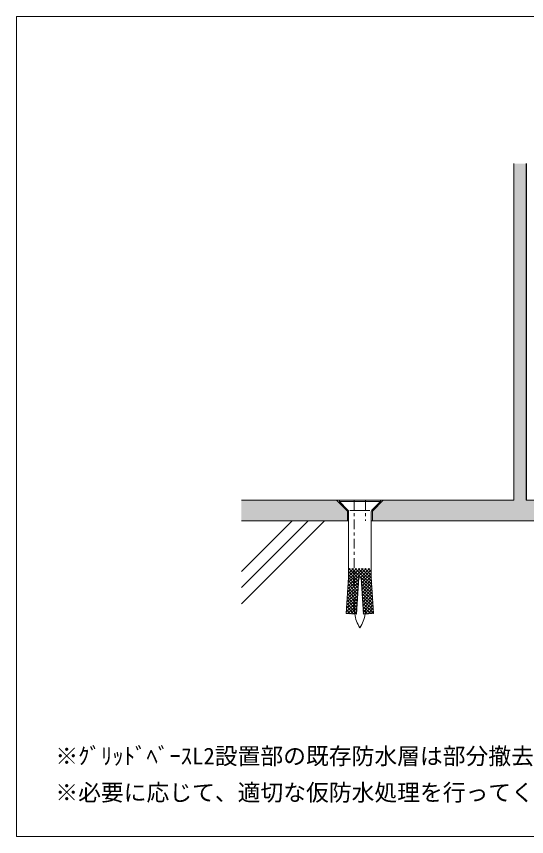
# Model space of a CAD drawing. Units: millimetres on the paper, with parts at other scales. Extents: x -135 to 135, y -94 to 92.
# Drawn here: x -135 to -23.1, y -88 to 92 of the extents above; entities that cross this region are included whole.
import ezdxf
from ezdxf.enums import TextEntityAlignment as Align

# ---------------------------------------------------------------- set-up
doc = ezdxf.new("R2010")
doc.units = ezdxf.units.MM
doc.linetypes.add('USER1', pattern=[4.23336, 2.11668, -0.70556, 0.70556, -0.70556])
for name, color, linetype, lineweight in [('0-7_絶縁シート', 7, 'Continuous', 18), ('1-7_設備', 7, 'Continuous', 9), ('1-8_下地など', 1, 'Continuous', 9), ('1-A_元図・躯体', 7, 'Continuous', 9), ('E-1', 7, 'Continuous', 9), ('F-F', 7, 'Continuous', 9)]:
    doc.layers.add(name, color=color, linetype=linetype, lineweight=lineweight)
doc.layers.add('1-B_その他', color=9, linetype='Continuous')
doc.styles.add('ＭＳ ゴシック', font='')
doc.styles.get('ＭＳ ゴシック').set_extended_font_data('MS Gothic')

# ---------------------------------------------------------------- blocks, each defined once
blk = doc.blocks.new('A$C08770052')
at = {"layer": '0-7_絶縁シート'}
for p, q in [((0, 19.138), (2.824, 21.962)), ((0, 16.31), (5.652, 21.962)), ((7.833, 15.352), (1.223, 21.962)), ((6.266, 19.747), (4.052, 21.962)), ((6.266, 19.747), (7.912, 21.974)), ((6.88, 21.962), (7.42, 21.309)), ((8.664, 19.803), (10.735, 22.152)), ((8.843, 16.98), (13.558, 22.331)), ((9.021, 14.157), (16.38, 22.509)), ((18.687, 13.637), (9.138, 22.052)), ((10.789, 13.138), (19.203, 22.687)), ((21.51, 13.815), (11.961, 22.23)), ((13.611, 13.316), (22.026, 22.866)), ((24.333, 13.994), (14.783, 22.408)), ((16.434, 13.495), (24.849, 23.044)), ((27.156, 14.172), (17.606, 22.587)), ((19.257, 13.673), (27.671, 23.223)), ((29.979, 14.35), (20.429, 22.765)), ((22.08, 13.851), (30.494, 23.401)), ((32.801, 14.529), (23.252, 22.943)), ((24.903, 14.03), (33.317, 23.579)), ((35.624, 14.707), (26.075, 23.122)), ((27.725, 14.208), (36.14, 23.758)), ((38.447, 14.885), (28.897, 23.3)), ((30.548, 14.386), (38.963, 23.936)), ((39.852, 16.313), (31.72, 23.478)), ((39.674, 19.136), (34.543, 23.657)), ((39.495, 21.959), (37.366, 23.835)), ((8, 12.357), (0, 20.357)), ((0, 13.481), (6.266, 19.747)), ((5.567, 11.962), (0, 17.528)), ((2.738, 11.962), (0, 14.7)), ((6.266, 16.919), (8.664, 19.803)), ((6.266, 19.747), (8.843, 16.98)), ((6.266, 14.091), (8.843, 16.98)), ((7.42, 21.309), (10.165, 18.481)), ((7.68, 15.505), (9.021, 14.157)), ((13.042, 13.28), (8.843, 16.98)), ((15.865, 13.459), (10.165, 18.481)), ((33.371, 14.565), (39.521, 21.545)), ((36.194, 14.743), (39.7, 18.722)), ((39.017, 14.921), (39.878, 15.899)), ((0, 4.996), (7.998, 12.994)), ((6.266, 5.605), (0, 11.871)), ((7.081, 1.962), (0, 9.043)), ((0, 2.168), (6.266, 8.434)), ((6.266, 8.434), (2.738, 11.962)), ((6.266, 11.262), (5.567, 11.962)), ((6.266, 11.262), (8.933, 8.37)), ((6.266, 8.434), (8.793, 10.912)), ((6.266, 8.434), (8.755, 5.547)), ((6.266, 5.605), (8.933, 8.37)), ((7.711, 1.962), (17.261, 10.377)), ((7.998, 12.994), (9.021, 14.157)), ((8.755, 5.547), (14.438, 10.555)), ((8.933, 8.37), (11.615, 10.733)), ((14.984, 1.502), (8.933, 8.37)), ((10.219, 13.102), (9.021, 14.157)), ((17.807, 1.324), (9.392, 10.874)), ((10.534, 1.784), (20.084, 10.198)), ((20.63, 1.146), (12.215, 10.695)), ((13.357, 1.605), (22.907, 10.02)), ((23.452, 0.967), (15.038, 10.517)), ((16.18, 1.427), (25.729, 9.841)), ((26.275, 0.789), (17.861, 10.339)), ((19.002, 1.249), (28.552, 9.663)), ((29.098, 0.611), (20.683, 10.16)), ((21.825, 1.07), (31.375, 9.485)), ((31.921, 0.432), (23.506, 9.982)), ((24.648, 0.892), (34.198, 9.306)), ((34.744, 0.254), (26.329, 9.804)), ((27.471, 0.713), (37.021, 9.128)), ((37.566, 0.076), (29.152, 9.625)), ((30.294, 0.535), (39.843, 8.95)), ((39.433, 0.982), (31.975, 9.447)), ((39.612, 3.805), (34.797, 9.268)), ((39.79, 6.628), (37.62, 9.09)), ((4.253, 1.962), (0, 6.215)), ((1.424, 1.962), (0, 3.386)), ((2.623, 1.962), (6.266, 5.605)), ((5.451, 1.962), (8.755, 5.547)), ((6.266, 5.605), (9.338, 1.859)), ((12.161, 1.681), (8.755, 5.547)), ((33.116, 0.357), (39.764, 6.214)), ((35.939, 0.178), (39.585, 3.391)), ((38.762, 0), (39.407, 0.568))]:
    blk.add_line(p, q, dxfattribs=at)
for points in [[(0, 10.653), (1.309, 11.962), (6.266, 16.919)], [(0, 7.824), (4.137, 11.962), (6.266, 14.091)]]:
    blk.add_lwpolyline(points, dxfattribs=at)

msp = doc.modelspace()

# ---------------------------------------------------------------- linework, layer by layer
at = {"layer": '1-7_設備'}
for p, q in [((-25.875, 59.69), (-25.875, -14.185)), ((-23.125, -14.185), (-23.125, 59.69)), ((-25.875, -14.185), (-85.625, -14.185)), ((-64.125, -14.185), (-64.125, -14.485)), ((-64.125, -14.185), (-55.125, -14.185)), ((-55.125, -14.185), (-55.125, -14.485)), ((-1.491, -14.185), (-23.125, -14.185)), ((-56.979, -16.339), (-55.125, -14.485)), ((-62.125, -31.114), (-62.125, -16.692)), ((-61.815, -16.435), (-57.435, -16.435)), ((-57.125, -31.114), (-57.125, -16.692)), ((-62.375, -18.685), (-85.625, -18.685)), ((-10.375, -18.685), (-56.875, -18.685)), ((-62.625, -39.027), (-62.125, -31.114)), ((-59.875, -31.185), (-60.38, -39.169)), ((-56.625, -39.027), (-57.125, -31.114)), ((-60.38, -39.169), (-62.625, -39.027)), ((-56.625, -39.027), (-58.871, -39.169))]:
    msp.add_line(p, q, dxfattribs=at)
at = {"layer": '1-7_設備', "linetype": 'USER1'}
for p, q in [((-60.875, -14.185), (-60.875, -37.891)), ((-58.375, -14.185), (-58.375, -18.688))]:
    msp.add_line(p, q, dxfattribs=at)
at = {"layer": '1-7_設備'}
for points in [[(-62.375, -18.685), (-62.375, -16.56), (-64.75, -14.185), (-54.5, -14.185), (-56.875, -16.56), (-56.875, -18.685)], [(-62.272, -16.339), (-64.125, -14.485), (-55.125, -14.485)], [(-59.875, -31.185), (-59.375, -31.185), (-58.871, -39.169)]]:
    msp.add_lwpolyline(points, dxfattribs=at)
for centre, radius, start, end in [((-62.625, -16.692), 0.5, 0, 45), ((-56.625, -16.692), 0.5, 135, 180), ((-52.875, -37.891), 8, 189.0103, 212.46174), ((-66.375, -37.891), 8, 327.53826, 350.9897)]:
    msp.add_arc(centre, radius, start, end, dxfattribs=at)
at = {"layer": '1-7_設備', "linetype": 'USER1'}
for centre, start, end in [((-52.875, -37.891), 180, 189.0103), ((-66.375, -37.891), 350.9897, 0)]:
    msp.add_arc(centre, 8, start, end, dxfattribs=at)
at = {"layer": '1-8_下地など'}
msp.add_line((-23.075, -14.135), (-23.075, 59.69), dxfattribs=at)
at = {"layer": '1-A_元図・躯体'}
for p, q in [((-74.483, -18.685), (-85.625, -29.828)), ((-70.947, -18.685), (-85.625, -33.363)), ((-67.412, -18.685), (-85.625, -36.899)), ((-85.625, -18.685), (-62.125, -18.685)), ((-57.125, -18.685), (-10.125, -18.685))]:
    msp.add_line(p, q, dxfattribs=at)
at = {"layer": '1-B_その他'}
for points in [[(-25.875, -14.185), (-23.125, -14.185), (-25.875, 59.69), (-23.125, 59.69)], [(-85.625, -14.185), (-85.625, -18.685), (-64.75, -14.185), (-62.375, -16.56)], [(-54.5, -14.185), (-56.875, -16.56), (-56.875, -18.685)], [(-54.5, -14.185), (-56.875, -18.685), (-10.375, -18.685)], [(-54.5, -14.185), (-10.375, -18.685), (-10.375, -16.56)], [(-54.5, -14.185), (-10.375, -16.56), (-12.75, -14.185)], [(-54.5, -14.185), (-25.875, -14.185), (-54.5, -14.185)], [(-85.625, -18.685), (-62.375, -18.685), (-62.375, -16.56)]]:
    msp.add_solid(points, dxfattribs=at)
at = {"layer": 'F-F'}
msp.add_line((-135, 92), (-135, -88), dxfattribs=at)
msp.add_lwpolyline([(-135, 92), (135, 92), (135, -88), (-135, -88)], dxfattribs=at)

# ---------------------------------------------------------------- block references
at = {"layer": '1-7_設備', "xscale": 0.25, "yscale": 0.25, "rotation": 270}
msp.add_blockref('A$C08770052', (-62.616, -29.185), dxfattribs=at)

# ---------------------------------------------------------------- texts
at = {"layer": 'E-1', "style": 'ＭＳ ゴシック'}
for s, p in [('※ｸﾞﾘｯﾄﾞﾍﾞｰｽL2設置部の既存防水層は部分撤去が必要です。', (-126.459, -73.254)), ('※必要に応じて、適切な仮防水処理を行ってください。', (-126.459, -81.254))]:
    msp.add_text(s, height=3.666, dxfattribs=at).set_placement(p, align=Align.BOTTOM_LEFT)

doc.saveas('drawing.dxf')
